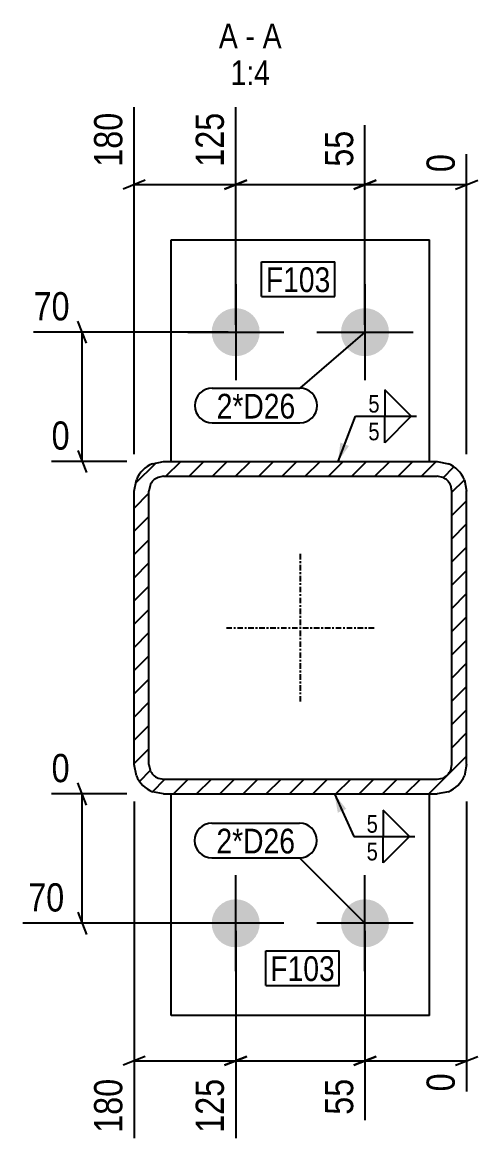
# Model space of a CAD drawing. Header units: millimetres. Extents: x 29 to 46980, y 8 to 1961.
# Drawn here: x 9960 to 10206, y 9 to 614 of the extents above; entities that cross this region are included whole.
import ezdxf

# ---------------------------------------------------------------- set-up
doc = ezdxf.new("R2010")
doc.units = ezdxf.units.MM
doc.linetypes.add('DXK_LINE_DOT2', pattern=[3.9198, 1.9599, -1.9599])
doc.linetypes.add('DXK_LINE_DOT3', pattern=[5.9187, 2.979, -0.9799, 0.9799, -0.9799])
for name, color, linetype in [('MÅLSÆTNING', 7, 'Continuous'), ('STÅL', 7, 'Continuous'), ('TEKST', 7, 'Continuous')]:
    doc.layers.add(name, color=color, linetype=linetype)
doc.styles.add('Arial Narrow', font='ARIALN.TTF', dxfattribs={"height": 0.2})

msp = doc.modelspace()

# ---------------------------------------------------------------- hatches: boundary and pattern name
at = {"layer": 'STÅL', "linetype": 'Continuous'}
for points in [[(10088.03, 445.91, -1), (10062.03, 445.91, -1)], [(10158.03, 445.91, -1), (10132.03, 445.91, -1)], [(10062.03, 125.91, -1), (10088.03, 125.91, -1)], [(10132.03, 125.91, -1), (10158.03, 125.91, -1)]]:
    msp.add_hatch(color=96, dxfattribs=at).paths.add_polyline_path(points)
h = msp.add_hatch(dxfattribs=at)
h.set_pattern_fill('', scale=2.8, style=0, pattern_type=0)
h.set_pattern_definition([(45, (10198.814, 366.03), (-6.28618, 6.28618), [])])
h.paths.add_polyline_path([(10200.03, 359.91), (10198.81, 366.03), (10195.35, 371.22), (10190.15, 374.69), (10184.03, 375.91), (10036.03, 375.91), (10029.91, 374.69), (10024.72, 371.22), (10021.25, 366.03), (10020.03, 359.91), (10020.03, 211.91), (10021.25, 205.78), (10024.72, 200.59), (10029.91, 197.12), (10036.03, 195.91), (10184.03, 195.91), (10190.15, 197.12), (10195.35, 200.59), (10198.81, 205.78), (10200.03, 211.91)])
h.paths.add_polyline_path([(10191.42, 208.85), (10189.69, 206.25), (10187.09, 204.52), (10184.03, 203.91), (10036.03, 203.91), (10032.97, 204.52), (10030.37, 206.25), (10028.64, 208.85), (10028.03, 211.91), (10028.03, 359.91), (10028.64, 362.97), (10030.37, 365.56), (10032.97, 367.3), (10036.03, 367.91), (10184.03, 367.91), (10187.09, 367.3), (10189.69, 365.56), (10191.42, 362.97), (10192.03, 359.91), (10192.03, 211.91)])
at = {"layer": 'TEKST', "linetype": 'Continuous'}
for points in [[(10136.36, 384.34), (10130.43, 375.91), (10131.69, 386.14)], [(10130.33, 185.77), (10128.46, 195.91), (10134.88, 187.84)]]:
    msp.add_hatch(color=3, dxfattribs=at).paths.add_polyline_path(points)

# ---------------------------------------------------------------- linework, layer by layer
at = {"layer": 'MÅLSÆTNING', "color": 7, "linetype": 'Continuous'}
for p, q in [((10020.03, 379.91), (10020.03, 567.65)), ((10075.03, 449.91), (10075.03, 567.65)), ((10075.03, 449.91), (10075.03, 567.65)), ((10145.03, 449.91), (10145.03, 557.9)), ((10145.03, 449.91), (10145.03, 557.9)), ((10200.03, 379.91), (10200.03, 542.33)), ((10026.03, 528.18), (10014.03, 523.38)), ((10020.03, 525.78), (10075.03, 525.78)), ((10081.03, 528.18), (10069.03, 523.38)), ((10069.03, 523.38), (10081.03, 528.18)), ((10075.03, 525.78), (10145.03, 525.78)), ((10139.03, 523.38), (10151.03, 528.18)), ((10151.03, 528.18), (10139.03, 523.38)), ((10145.03, 525.78), (10200.03, 525.78)), ((10194.03, 523.38), (10206.03, 528.18)), ((9994.32, 439.91), (9989.52, 451.91)), ((10071.03, 445.91), (9965.62, 445.91)), ((9991.92, 375.91), (9991.92, 445.91)), ((9989.52, 381.91), (9994.32, 369.91)), ((10016.03, 375.91), (9975.37, 375.91)), ((9994.32, 189.91), (9989.52, 201.91)), ((10016.03, 195.91), (9975.37, 195.91)), ((9991.92, 125.91), (9991.92, 195.91)), ((10020.03, 191.91), (10020.03, 9.6)), ((10200.03, 191.91), (10200.03, 34.93)), ((9989.52, 131.91), (9994.32, 119.91)), ((10071.03, 125.91), (9959.8, 125.91)), ((10075.03, 121.91), (10075.03, 9.6)), ((10075.03, 121.91), (10075.03, 9.6)), ((10145.03, 121.91), (10145.03, 19.35)), ((10145.03, 121.91), (10145.03, 19.35)), ((10026.03, 53.88), (10014.03, 49.08)), ((10020.03, 51.48), (10075.03, 51.48)), ((10081.03, 53.88), (10069.03, 49.08)), ((10069.03, 49.08), (10081.03, 53.88)), ((10075.03, 51.48), (10145.03, 51.48)), ((10151.03, 53.88), (10139.03, 49.08)), ((10139.03, 49.08), (10151.03, 53.88)), ((10145.03, 51.48), (10200.03, 51.48)), ((10194.03, 49.08), (10206.03, 53.88))]:
    msp.add_line(p, q, dxfattribs=at)
at = {"layer": 'STÅL', "color": 2, "linetype": 'Continuous'}
for p, q in [((10040.03, 375.91), (10040.03, 495.91)), ((10040.03, 495.91), (10180.03, 495.91)), ((10180.03, 375.91), (10180.03, 495.91)), ((10029.91, 374.69), (10036.03, 375.91)), ((10036.03, 375.91), (10184.03, 375.91)), ((10184.03, 375.91), (10190.15, 374.69)), ((10020.03, 359.91), (10021.25, 366.03)), ((10028.64, 362.97), (10028.03, 359.91)), ((10036.03, 367.91), (10032.97, 367.3)), ((10036.03, 367.91), (10184.03, 367.91)), ((10187.09, 367.3), (10184.03, 367.91)), ((10192.03, 359.91), (10191.42, 362.97)), ((10198.81, 366.03), (10200.03, 359.91)), ((10020.03, 211.91), (10020.03, 359.91)), ((10028.03, 211.91), (10028.03, 359.91)), ((10192.03, 211.91), (10192.03, 359.91)), ((10200.03, 211.91), (10200.03, 359.91)), ((10021.25, 205.78), (10020.03, 211.91)), ((10028.03, 211.91), (10028.64, 208.85)), ((10191.42, 208.85), (10192.03, 211.91)), ((10200.03, 211.91), (10198.81, 205.78)), ((10032.97, 204.52), (10036.03, 203.91)), ((10036.03, 203.91), (10184.03, 203.91)), ((10184.03, 203.91), (10187.09, 204.52)), ((10036.03, 195.91), (10029.91, 197.12)), ((10036.03, 195.91), (10184.03, 195.91)), ((10040.03, 75.91), (10040.03, 195.91)), ((10180.03, 75.91), (10180.03, 195.91)), ((10190.15, 197.12), (10184.03, 195.91)), ((10180.03, 75.91), (10040.03, 75.91))]:
    msp.add_line(p, q, dxfattribs=at)
at = {"layer": 'STÅL', "color": 96, "linetype": 'Continuous'}
for p, q in [((10075.03, 471.91), (10075.03, 419.91)), ((10145.03, 471.91), (10145.03, 419.91)), ((10049.03, 445.91), (10101.03, 445.91)), ((10119.03, 445.91), (10171.03, 445.91)), ((10075.03, 99.91), (10075.03, 151.91)), ((10145.03, 99.91), (10145.03, 151.91)), ((10101.03, 125.91), (10049.03, 125.91)), ((10171.03, 125.91), (10119.03, 125.91))]:
    msp.add_line(p, q, dxfattribs=at)
at = {"layer": 'STÅL', "color": 7, "linetype": 'DXK_LINE_DOT2'}
for p, q in [((10040.03, 375.91), (10180.03, 375.91)), ((10040.03, 195.91), (10180.03, 195.91))]:
    msp.add_line(p, q, dxfattribs=at)
at = {"layer": 'STÅL', "color": 7, "linetype": 'DXK_LINE_DOT3'}
for p, q in [((10110.03, 245.91), (10110.03, 325.91)), ((10070.03, 285.91), (10150.03, 285.91))]:
    msp.add_line(p, q, dxfattribs=at)
at = {"layer": 'STÅL', "color": 2, "linetype": 'Continuous'}
for centre, radius, start, end in [((10036.03, 359.91), 16, 112.5, 157.5), ((10184.03, 359.91), 16, 22.5, 67.5), ((10036.03, 359.91), 8, 112.5, 157.5), ((10184.03, 359.91), 8, 22.5, 67.5), ((10036.03, 211.91), 16, 202.5, 247.5), ((10036.03, 211.91), 8, 202.5, 247.5), ((10184.03, 211.91), 8, 292.5, 337.5), ((10184.03, 211.91), 16, 292.5, 337.5)]:
    msp.add_arc(centre, radius, start, end, dxfattribs=at)
at = {"layer": 'TEKST', "color": 3, "linetype": 'Continuous'}
for p, q in [((10130.43, 375.91), (10139.84, 400.39)), ((10128.46, 195.91), (10138.91, 172.94))]:
    msp.add_line(p, q, dxfattribs=at)

# ---------------------------------------------------------------- wipeouts: each hides what was drawn before it
at = {"color": 0, "linetype": 'Continuous'}
for points, layer in [([(10016.83, 567.94), (9994.43, 567.94), (9994.43, 532.29), (10016.83, 532.29)], 'MÅLSÆTNING'), ([(10071.83, 567.94), (10049.43, 567.94), (10049.43, 532.29), (10071.83, 532.29)], 'MÅLSÆTNING'), ([(10141.83, 558.19), (10119.43, 558.19), (10119.43, 532.29), (10141.83, 532.29)], 'MÅLSÆTNING'), ([(9985.41, 129.11), (9985.41, 151.51), (9959.51, 151.51), (9959.51, 129.11)], 'MÅLSÆTNING'), ([(10016.83, 44.96), (9994.43, 44.96), (9994.43, 9.31), (10016.83, 9.31)], 'MÅLSÆTNING'), ([(10071.83, 44.96), (10049.43, 44.96), (10049.43, 9.31), (10071.83, 9.31)], 'MÅLSÆTNING'), ([(10141.83, 44.96), (10119.43, 44.96), (10119.43, 19.06), (10141.83, 19.06)], 'MÅLSÆTNING'), ([(10076.16, 599.65), (10076.16, 613.65), (10065.94, 613.65), (10065.94, 599.65)], 'TEKST'), ([(10085.46, 599.65), (10085.46, 613.65), (10080.36, 613.65), (10080.36, 599.65)], 'TEKST'), ([(10099.89, 599.65), (10099.89, 613.65), (10089.66, 613.65), (10089.66, 599.65)], 'TEKST'), ([(10093.58, 579.65), (10093.58, 593.65), (10072.25, 593.65), (10072.25, 579.65)], 'TEKST')]:
    msp.add_wipeout(points, dxfattribs=at).dxf.layer = layer
at = {"color": 0}
for points in [[(10126.31, 467.65), (10126.31, 481.65), (10091.35, 481.65), (10091.35, 467.65)], [(10107.36, 399.17), (10107.36, 413.17), (10064.73, 413.17), (10064.73, 399.17)], [(10152.81, 174.14), (10152.81, 185.74), (10145.11, 185.74), (10145.11, 174.14)], [(10107.22, 163.73), (10107.22, 177.73), (10064.59, 177.73), (10064.59, 163.73)], [(10128.73, 94.67), (10128.73, 108.67), (10093.77, 108.67), (10093.77, 94.67)]]:
    msp.add_wipeout(points, dxfattribs=at).dxf.layer = 'TEKST'

# ---------------------------------------------------------------- next in the draw order: linework, layer by layer
at = {"layer": 'TEKST', "color": 3, "linetype": 'Continuous'}
for p, q in [((10169.15, 172.94), (10154.86, 187.22)), ((10154.86, 187.22), (10154.86, 172.94)), ((10154.86, 172.94), (10169.15, 172.94))]:
    msp.add_line(p, q, dxfattribs=at)

# ---------------------------------------------------------------- next in the draw order: texts
at = {"layer": 'MÅLSÆTNING', "color": 3, "linetype": 'Continuous', "style": 'Arial Narrow'}
for s, p in [('180', (10013.63, 535.49)), ('125', (10068.63, 535.49)), ('55', (10138.63, 535.49)), ('180', (10013.63, 12.51)), ('125', (10068.63, 12.51)), ('55', (10138.63, 22.26))]:
    msp.add_text(s, height=15.271, rotation=90.00021, dxfattribs=at).set_placement(p)
msp.add_text('70', height=15.271, dxfattribs=at).set_placement((9962.71, 132.31))
at = {"layer": 'TEKST', "color": 3, "linetype": 'Continuous', "style": 'Arial Narrow'}
for s, height, p in [('A', 13.36, (10065.94, 599.65)), ('A', 13.36, (10089.66, 599.65)), ('-', 13.36, (10080.36, 599.65)), ('1:4', 13.362, (10072.25, 579.65))]:
    msp.add_text(s, height=height, dxfattribs=at).set_placement(p)
at = {"layer": 'TEKST', "color": 3, "style": 'Arial Narrow'}
msp.add_text('5', height=9.54, dxfattribs=at).set_placement((10145.91, 174.94))

# ---------------------------------------------------------------- next in the draw order: wipeouts: each hides what was drawn before it
at = {"color": 0, "linetype": 'Continuous'}
for points in [[(10196.83, 545.53), (10174.43, 545.53), (10174.43, 529.38), (10196.83, 529.38)], [(9988.32, 449.11), (9988.32, 471.51), (9962.42, 471.51), (9962.42, 449.11)], [(9988.32, 379.11), (9988.32, 401.51), (9972.17, 401.51), (9972.17, 379.11)], [(9988.32, 199.11), (9988.32, 221.51), (9972.17, 221.51), (9972.17, 199.11)], [(10196.83, 47.88), (10174.43, 47.88), (10174.43, 31.73), (10196.83, 31.73)]]:
    msp.add_wipeout(points, dxfattribs=at).dxf.layer = 'MÅLSÆTNING'
at = {"color": 0}
for points in [[(10126.31, 467.65), (10126.31, 481.65), (10091.35, 481.65), (10091.35, 467.65)], [(10107.36, 399.17), (10107.36, 413.17), (10064.73, 413.17), (10064.73, 399.17)], [(10107.22, 163.73), (10107.22, 177.73), (10064.59, 177.73), (10064.59, 163.73)], [(10128.73, 94.67), (10128.73, 108.67), (10093.77, 108.67), (10093.77, 94.67)]]:
    msp.add_wipeout(points, dxfattribs=at).dxf.layer = 'TEKST'

# ---------------------------------------------------------------- next in the draw order: linework, layer by layer
at = {"layer": 'TEKST', "color": 7, "linetype": 'Continuous'}
for p, q in [((10088.95, 484.05), (10128.71, 484.05)), ((10088.95, 465.25), (10088.95, 484.05)), ((10128.71, 465.25), (10128.71, 484.05)), ((10088.95, 465.25), (10128.71, 465.25)), ((10145.03, 445.91), (10109.76, 415.57)), ((10062.33, 415.57), (10109.76, 415.57)), ((10062.33, 396.77), (10109.76, 396.77)), ((10062.19, 180.13), (10109.62, 180.13)), ((10062.19, 161.33), (10109.62, 161.33)), ((10145.03, 125.91), (10109.62, 161.33)), ((10091.37, 111.07), (10131.13, 111.07)), ((10091.37, 92.27), (10091.37, 111.07)), ((10131.13, 92.27), (10131.13, 111.07)), ((10091.37, 92.27), (10131.13, 92.27))]:
    msp.add_line(p, q, dxfattribs=at)
for centre, start, end in [((10062.33, 406.17), 90, 270), ((10109.76, 406.17), 270, 90), ((10062.19, 170.73), 90, 270), ((10109.62, 170.73), 270, 90)]:
    msp.add_arc(centre, 9.4, start, end, dxfattribs=at)

# ---------------------------------------------------------------- next in the draw order: texts
at = {"layer": 'MÅLSÆTNING', "color": 3, "linetype": 'Continuous', "style": 'Arial Narrow'}
for p in [(10193.63, 532.58), (10193.63, 34.93)]:
    msp.add_text('0', height=15.27, rotation=90.00021, dxfattribs=at).set_placement(p)
for s, height, p in [('70', 15.271, (9965.62, 452.31)), ('0', 15.27, (9975.37, 382.31)), ('0', 15.27, (9975.37, 202.31))]:
    msp.add_text(s, height=height, dxfattribs=at).set_placement(p)
at = {"layer": 'TEKST', "color": 3, "style": 'Arial Narrow'}
for s, p in [('F103', (10091.35, 467.65)), ('2*D26', (10064.73, 399.17)), ('2*D26', (10064.59, 163.73)), ('F103', (10093.77, 94.67))]:
    msp.add_text(s, height=13.362, dxfattribs=at).set_placement(p)

# ---------------------------------------------------------------- next in the draw order: wipeouts: each hides what was drawn before it
at = {"color": 0}
msp.add_wipeout([(10153.74, 401.59), (10153.74, 413.19), (10146.04, 413.19), (10146.04, 401.59)], dxfattribs=at).dxf.layer = 'TEKST'
at = {"color": 0, "linetype": 'Continuous'}
msp.add_wipeout([(10152.81, 159.14), (10152.81, 170.74), (10145.11, 170.74), (10145.11, 159.14)], dxfattribs=at).dxf.layer = 'TEKST'

# ---------------------------------------------------------------- next in the draw order: linework, layer by layer
at = {"layer": 'TEKST', "color": 3, "linetype": 'Continuous'}
for p, q in [((10170.08, 400.39), (10155.79, 414.67)), ((10155.79, 414.67), (10155.79, 400.39)), ((10155.79, 400.39), (10170.08, 400.39)), ((10138.91, 172.94), (10172.01, 172.94)), ((10154.86, 172.94), (10169.15, 172.94)), ((10169.15, 172.94), (10154.86, 158.65)), ((10154.86, 158.65), (10154.86, 172.94))]:
    msp.add_line(p, q, dxfattribs=at)

# ---------------------------------------------------------------- next in the draw order: texts
at = {"layer": 'TEKST', "color": 3, "style": 'Arial Narrow'}
msp.add_text('5', height=9.54, dxfattribs=at).set_placement((10146.84, 402.39))
at = {"layer": 'TEKST', "color": 3, "linetype": 'Continuous', "style": 'Arial Narrow'}
msp.add_text('5', height=9.54, dxfattribs=at).set_placement((10145.91, 159.94))

# ---------------------------------------------------------------- next in the draw order: wipeouts: each hides what was drawn before it
at = {"color": 0, "linetype": 'Continuous'}
msp.add_wipeout([(10153.74, 386.59), (10153.74, 398.19), (10146.04, 398.19), (10146.04, 386.59)], dxfattribs=at).dxf.layer = 'TEKST'

# ---------------------------------------------------------------- next in the draw order: linework, layer by layer
at = {"layer": 'TEKST', "color": 3, "linetype": 'Continuous'}
for p, q in [((10139.84, 400.39), (10172.94, 400.39)), ((10155.79, 400.39), (10170.08, 400.39)), ((10170.08, 400.39), (10155.79, 386.1)), ((10155.79, 386.1), (10155.79, 400.39))]:
    msp.add_line(p, q, dxfattribs=at)

# ---------------------------------------------------------------- next in the draw order: texts
at = {"layer": 'TEKST', "color": 3, "linetype": 'Continuous', "style": 'Arial Narrow'}
msp.add_text('5', height=9.54, dxfattribs=at).set_placement((10146.84, 387.39))

doc.saveas('drawing.dxf')
